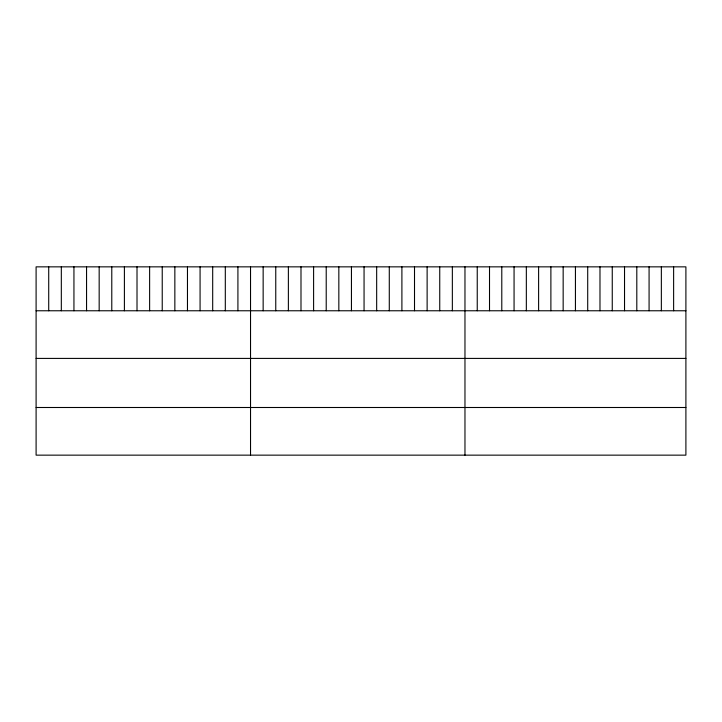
<?xml version="1.0" encoding="UTF-8"?>
<svg xmlns="http://www.w3.org/2000/svg" width="722" height="722" viewBox="0 0 722 722"><rect width="100%" height="100%" fill="white"/><g stroke="black" fill="none" stroke-linecap="round" stroke-linejoin="round"><path stroke-width="1.08" d="M685.9 310.767L685.9 455.149L36.1 455.149L36.1 266.851L685.9 266.851L685.9 310.767L36.1 310.767M36.1 358.41L685.9 358.41M36.1 407.497L685.9 407.497M673.626 266.851L673.626 310.767M661.352 266.851L661.352 310.767M649.078 266.851L649.078 310.767M636.804 266.851L636.804 310.767M624.53 266.851L624.53 310.767M612.256 266.851L612.256 310.767M599.982 266.851L599.982 310.767M587.708 266.851L587.708 310.767M575.434 266.851L575.434 310.767M563.16 266.851L563.16 310.767M550.886 266.851L550.886 310.767M538.612 266.851L538.612 310.767M526.338 266.851L526.338 310.767M514.064 266.851L514.064 310.767M501.79 266.851L501.79 310.767M489.516 266.851L489.516 310.767M477.242 266.851L477.242 310.767M464.968 266.851L464.968 455.149M452.351 266.851L452.351 310.767M439.743 266.851L439.743 310.767M427.126 266.851L427.126 310.767M414.509 266.851L414.509 310.767M401.901 266.851L401.901 310.767M389.284 266.851L389.284 310.767M376.667 266.851L376.667 310.767M364.059 266.851L364.059 310.767M351.443 266.851L351.443 310.767M338.835 266.851L338.835 310.767M326.218 266.851L326.218 310.767M313.601 266.851L313.601 310.767M300.993 266.851L300.993 310.767M288.376 266.851L288.376 310.767M275.759 266.851L275.759 310.767M263.151 266.851L263.151 310.767M250.534 266.851L250.534 455.149M237.917 266.851L237.917 310.767M225.309 266.851L225.309 310.767M212.692 266.851L212.692 310.767M200.075 266.851L200.075 310.767M187.467 266.851L187.467 310.767M174.85 266.851L174.85 310.767M162.233 266.851L162.233 310.767M149.625 266.851L149.625 310.767M137.009 266.851L137.009 310.767M124.401 266.851L124.401 310.767M111.784 266.851L111.784 310.767M99.167 266.851L99.167 310.767M86.559 266.851L86.559 310.767M73.942 266.851L73.942 310.767M61.325 266.851L61.325 310.767M48.717 266.851L48.717 310.767"/></g></svg>
